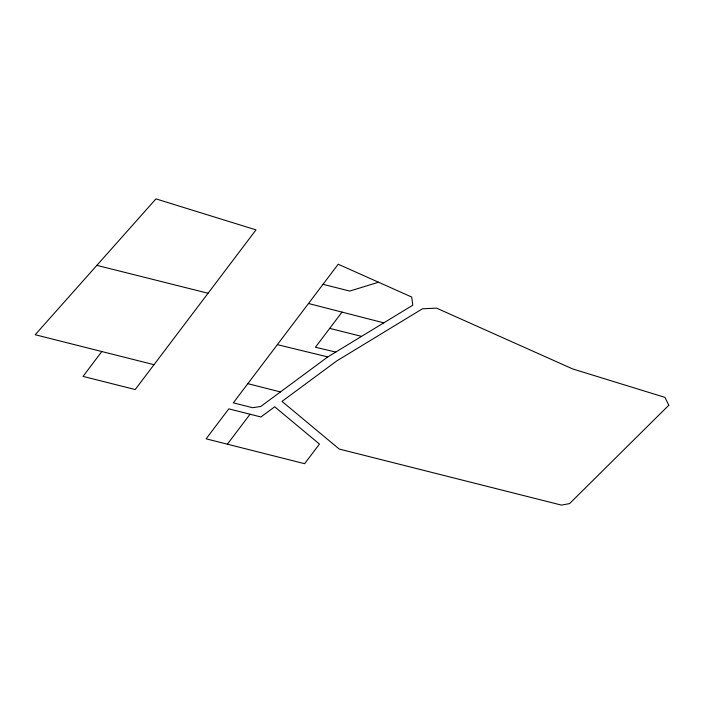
<?xml version="1.0" encoding="UTF-8"?>
<svg xmlns="http://www.w3.org/2000/svg" width="704" height="704" viewBox="0 0 704 704"><rect width="100%" height="100%" fill="white"/><g stroke="black" fill="none" stroke-linecap="round" stroke-linejoin="round"><path stroke-width="1.06" d="M101.807 351.534L83.037 376.394L135.212 389.541L256.001 229.882L155.954 198.889L35.2 334.734L154.018 364.698M342.012 312.11L315.436 347.257L335.764 352.062L412.808 305.193L411.708 297.044L338.21 264.229L233.323 402.855L252.534 407.695L260.762 406.481L327.791 356.919L335.764 352.062M227.357 444.189L250.052 414.225L260.902 416.97L274.692 406.798L319.458 444.074L304.612 463.698L206.122 438.821L228.791 408.848L250.052 414.225M378.532 282.234L349.747 291.06L323.004 284.319M277.35 344.652L327.791 356.919M96.87 265.364L208.058 293.251M329.718 328.372L361.566 336.371M247.843 383.662L280.438 391.934M308.484 303.503L383.803 322.846M668.8 405.249L569.571 503.589L561.484 505.111L339.231 449.055L281.996 401.394L336.688 360.967L422.462 308.783L436.586 308.141L572.722 368.958L664.954 397.382L668.8 405.249"/></g></svg>
